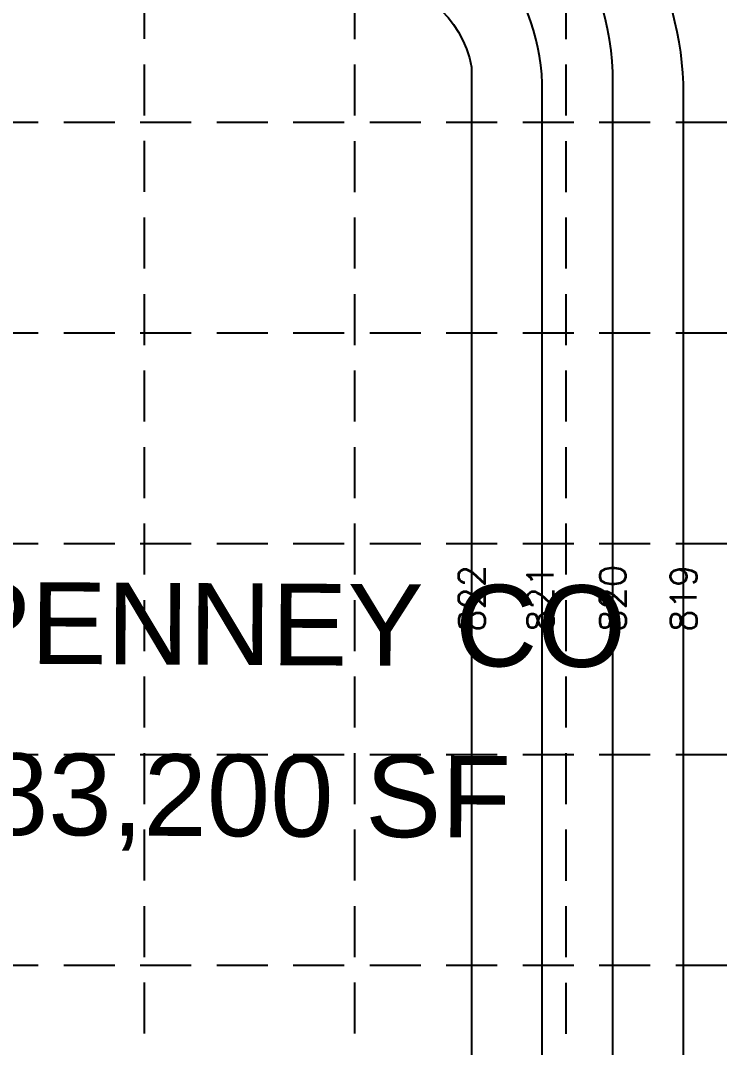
# Model space of a CAD drawing. Header units: inches. Extents: x -105549 to 5741, y -35602 to 5776.
# Drawn here: x 4516 to 4646, y 4596.8 to 4785.6 of the extents above; entities that cross this region are included whole.
import ezdxf

# ---------------------------------------------------------------- set-up
doc = ezdxf.new("R2010")
doc.units = ezdxf.units.IN
doc.header["$LTSCALE"] = 30
doc.header["$MEASUREMENT"] = 0
doc.linetypes.add('HIDDEN', pattern=[0.375, 0.25, -0.125])
for name, color, linetype in [('GRID', 254, 'HIDDEN'), ('SITE-PARKING NOTES', 7, 'Continuous'), ('x37001pto$0$P-CONT-LAND', 1, 'Continuous'), ('x37001pto$0$P-CONT-TXT', 1, 'Continuous')]:
    doc.layers.add(name, color=color, linetype=linetype)
doc.styles.get("Standard").update_dxf_attribs({"font": 'ARIAL.TTF'})
doc.styles.add('x37001pto$0$L80', font='simplex', dxfattribs={"height": 4.8})

msp = doc.modelspace()

# ---------------------------------------------------------------- linework, layer by layer
at = {"layer": 'GRID', "color": 253, "linetype": 'HIDDEN', "ltscale": 1.25}
for p, q in [((4539.023489793723, 3488.412296327053), (4538.627748639635, 5733.893067170015)), ((4577.456226499299, 3488.406253897143), (4577.464919365894, 5733.869715482897)), ((4616.303617870804, 3488.400146274849), (4616.26218343254, 5733.860580402048)), ((4228.651690811232, 4766.892639562128), (5700.79834145205, 4766.892639562128)), ((4228.651690811232, 4728.15193822949), (5700.79834145205, 4728.15193822949)), ((4228.651690811232, 4689.411236896745), (5700.79834145205, 4689.411236896745)), ((4228.651690811232, 4650.670535564211), (5700.79834145205, 4650.670535564211)), ((4228.651690811232, 4611.929834231467), (5700.79834145205, 4611.929834231467))]:
    msp.add_line(p, q, dxfattribs=at)
at = {"layer": 'x37001pto$0$P-CONT-LAND', "color": 43, "flags": 128}
for points, elevation in [([(4467.242994259725, 4540.408952048692), (4604.408932162275, 4558.678497063689, 0.3620822657801593), (4624.903570209377, 4583.269156905717), (4624.903750491853, 4773.995365995163, 0.342370835561136), (4589.237879230037, 4820.744734885535, -0.2151403679708401), (4525.327344248184, 4902.407448784378, -0.03765794978989075), (4522.042200376286, 4919.817781166944)], 819.9999999999999), ([(4396.497234772301, 4530.395627226822), (4443.439889583086, 4548.17551746322), (4599.606784939621, 4565.931837085981, 0.3620822657801536), (4611.903567767883, 4580.686232991197), (4611.903750491859, 4773.995378283313, 0.3465697842513462), (4580.836239104497, 4810.849350154129, -0.02154586690492177), (4574.623681190175, 4811.569776069963), (4504.742821423464, 4820.04553384843, -0.3063001908739353), (4489.479364750175, 4833.302270548847)], 821), ([(4474.67565885213, 4528.750818039405), (4614.125414313992, 4550.601027599119, 0.3215427563270685), (4637.903570666942, 4583.753222572914), (4637.903750491847, 4773.995353707014, 0.1199646262654143), (4629.26323701867, 4803.022870601373, -0.3014332668316441), (4630.854903581291, 4824.296263765298, -0.2078425540902439), (4639.80790417465, 4826.880876528771, 0.04122833554904302), (4705.322948638136, 4826.932112427046, -0.6738436152667177), (4733.692707880354, 4778.991463086357, -0.0125093170156536), (4708.737489177266, 4732.572642898556, 0.05686719892361666), (4690.887153657091, 4687.652069051072, 0.07125012138032658), (4676.062502369753, 4600.349633228559, 0.001562506657273084), (4670.730915380129, 4524.999361524847, -0.0197375666571062), (4669.792385491409, 4513.411732381952, 0.130264084155099), (4675.29974709116, 4494.35515573375, -0.6048804708100883), (4670.263959764694, 4488.968668443787, 0.04463527990707928), (4658.761447413692, 4489.608409875776)], 818.9999999999999), ([(4456.274868481058, 4810.567790551492, 0.3303596948105312), (4468.338824074312, 4798.353197946859), (4579.845247262821, 4793.129788074296, -0.3572207743955755), (4598.903753325229, 4776.99283811204), (4598.90356539714, 4578.178158872835, -0.3794781225013039), (4595.026520419419, 4573.225829166064), (4404.225475944991, 4559.964009239061, 0.2529548074697743), (4385.370860258518, 4548.013756856135)], 822)]:
    msp.add_lwpolyline(points, format="xyb", dxfattribs=dict(at, elevation=elevation))

# ---------------------------------------------------------------- texts
at = {"layer": 'SITE-PARKING NOTES', "color": 7, "char_height": 15, "attachment_point": 5, "rotation": 359.6773387924682}
for s, insert in [('{\\fArial|b0|i0|c0|p34;JCPENNEY CO}', (4552.813045507763, 4674.523371886947)), ('{\\fArial|b0|i0|c0|p34;%%P83,200 SF}', (4552.064070581677, 4641.75868578127))]:
    msp.add_mtext(s, dxfattribs=dict(at, insert=insert))
at = {"layer": 'x37001pto$0$P-CONT-TXT', "color": 43, "style": 'x37001pto$0$L80'}
for s, p in [('822', (4601.363824449108, 4673.17948275716, 1.000000000000114)), ('820', (4627.282563622714, 4673.179458257675, 1.000000000000114)), ('819', (4640.280588733316, 4673.179445971392, 1.000000000000114)), ('821', (4613.970821926716, 4673.179470840495, 1.000000000000114))]:
    msp.add_text(s, height=4.799999999999999, rotation=89.99994584160689, dxfattribs=at).set_placement(p)

doc.saveas('drawing.dxf')
